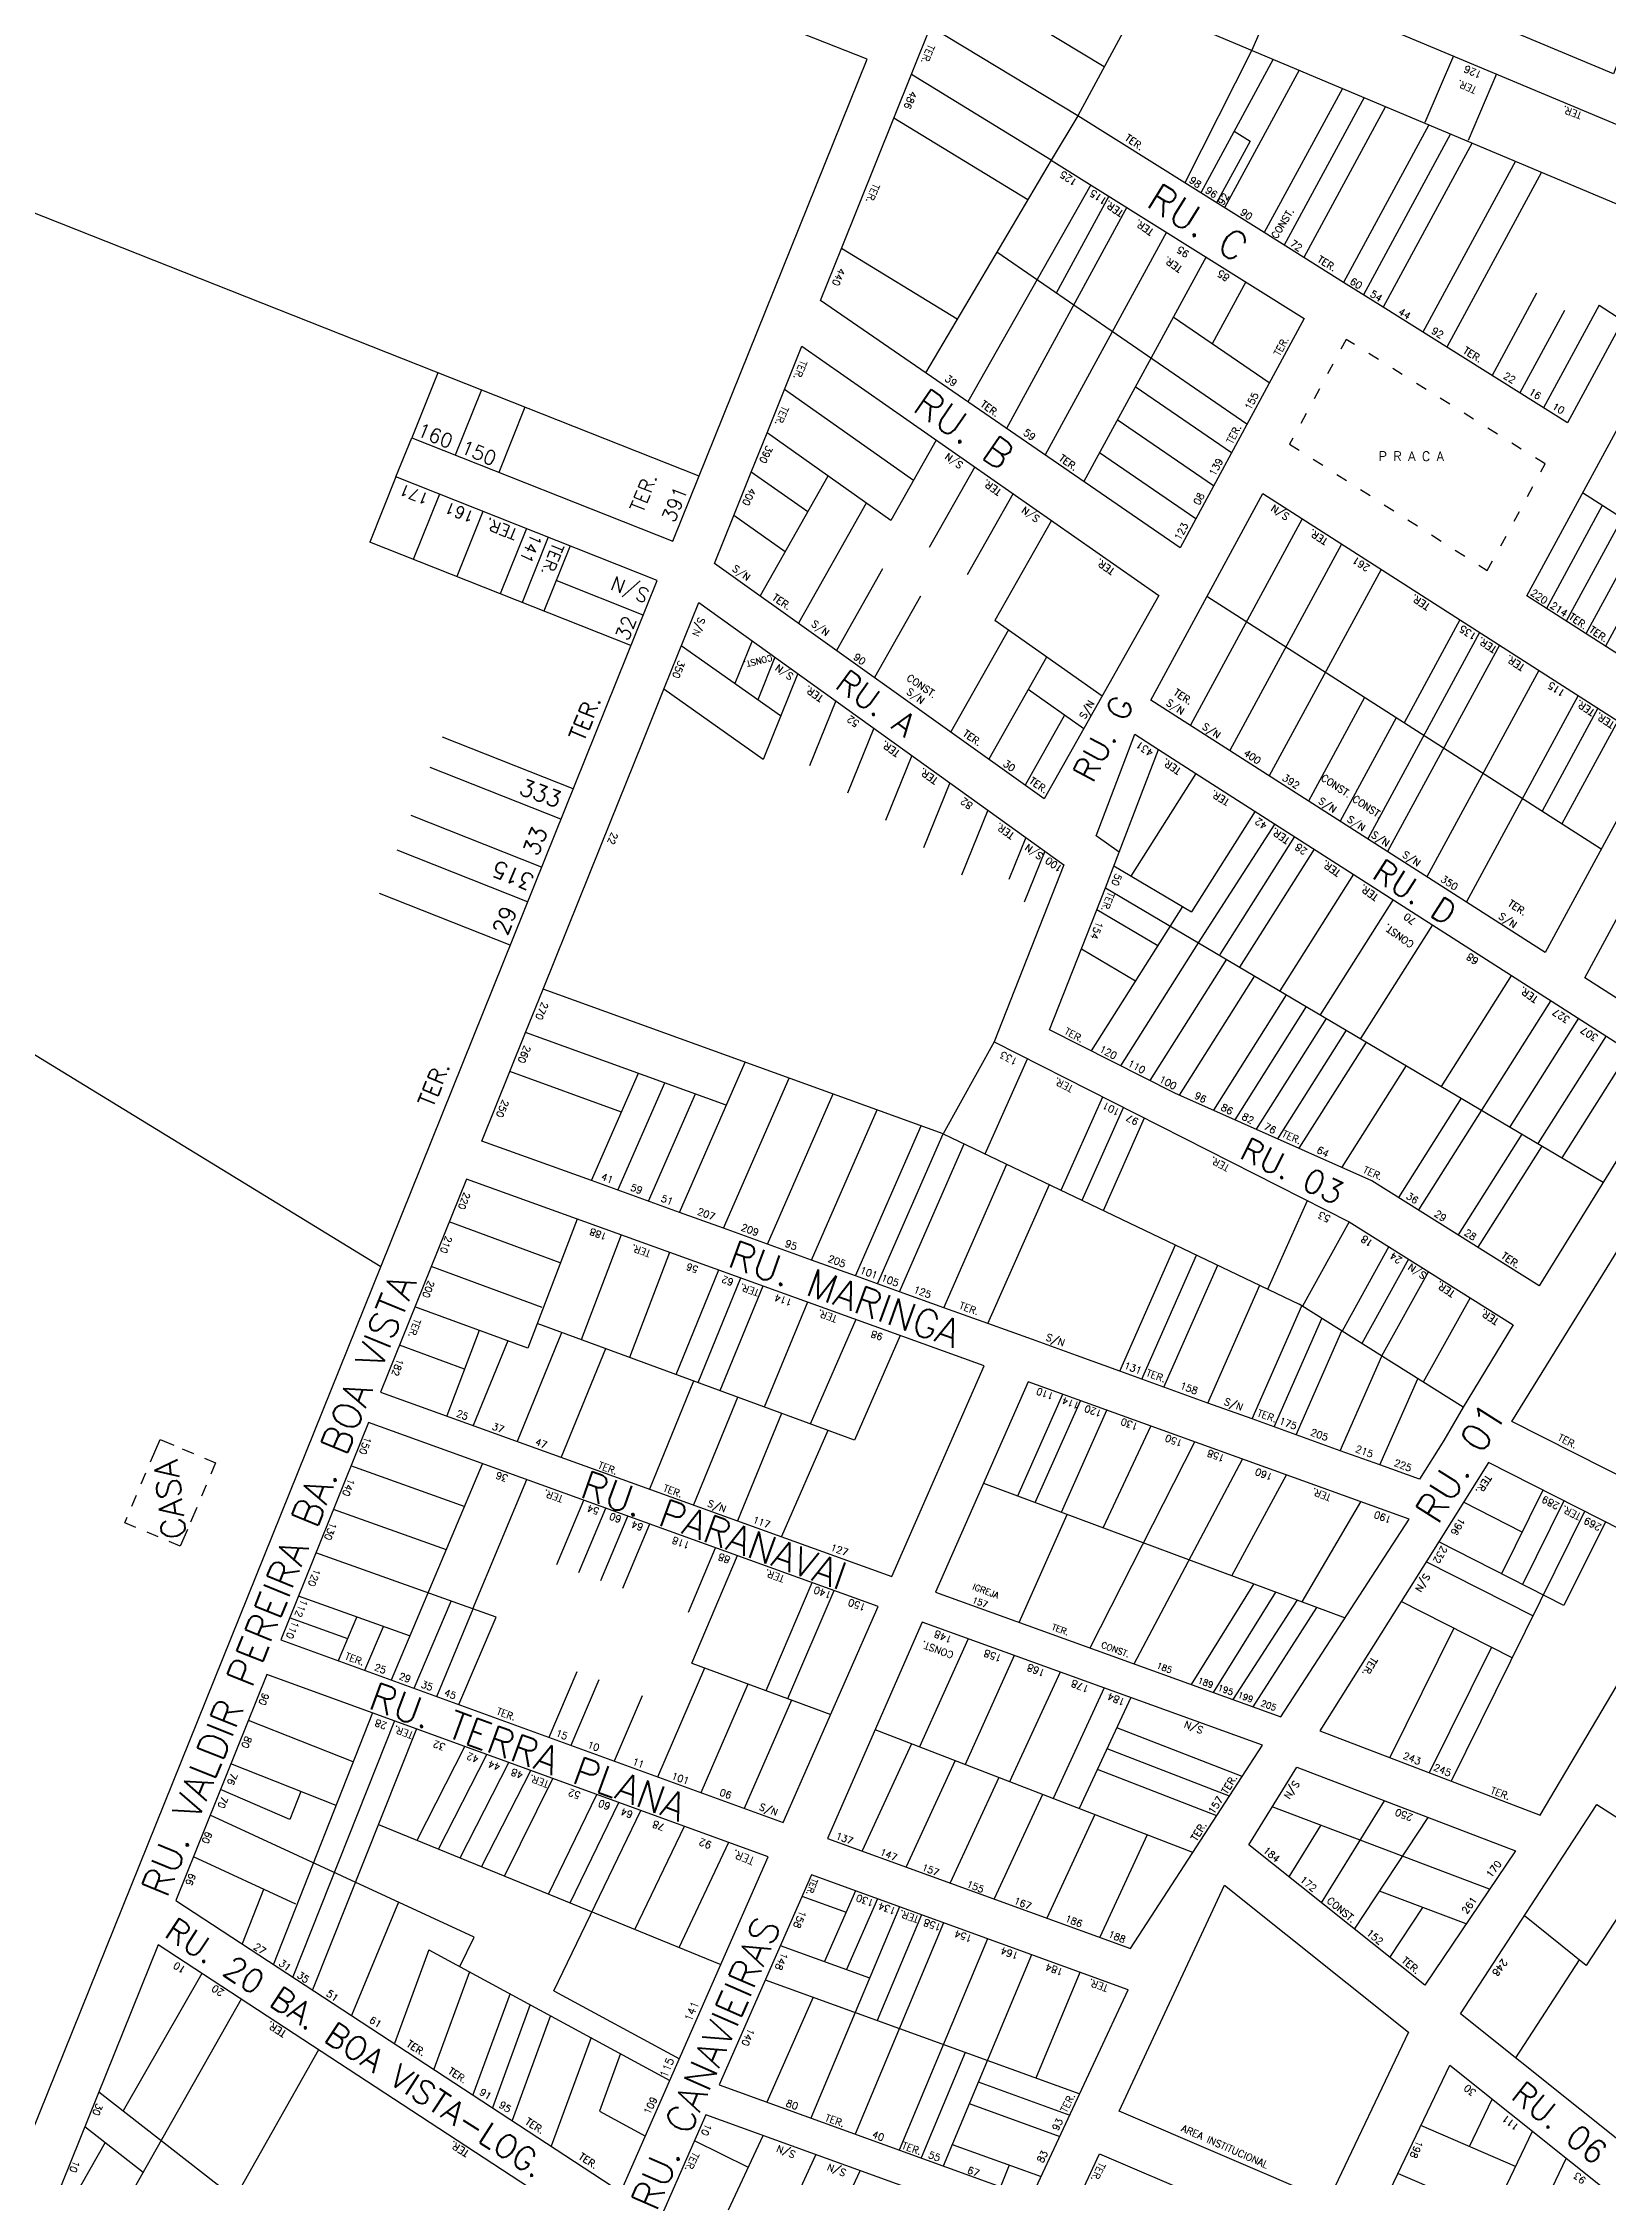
# Model space of a CAD drawing. Extents: x 714896 to 749292, y 8417558 to 8447149.
# Drawn here: x 737355.4 to 737689.8, y 8428942.1 to 8429397.9 of the extents above; entities that cross this region are included whole.
import ezdxf

# ---------------------------------------------------------------- set-up
doc = ezdxf.new("R2010")
doc.units = 0
doc.header["$MEASUREMENT"] = 0
doc.linetypes.add('ACAD_ISO03W100', pattern=[30, 12, -18])
for name, color, linetype in [('LOTE', 7, 'CONTINUOUS'), ('NUM-PORTA', 7, 'CONTINUOUS'), ('QUADRA', 6, 'CONTINUOUS'), ('TEXTO', 7, 'CONTINUOUS'), ('TEXTODERUA', 3, 'CONTINUOUS')]:
    doc.layers.add(name, color=color, linetype=linetype)
doc.styles.add('ROMANS', font='ROMANS.SHX', dxfattribs={"height": 1.5})

msp = doc.modelspace()

# ---------------------------------------------------------------- linework, layer by layer
at = {"layer": 'LOTE', "color": 7}
for p, q in [((737553.24, 8429421.66), (737703.6, 8429358.39)), ((737582.09, 8429392.69), (737549.5, 8429412.39)), ((737619.79, 8429410.51), (737613.64, 8429396.25)), ((737589.51, 8429406.4), (737576.44, 8429382.26)), ((737576.44, 8429382.26), (737545.02, 8429401.26)), ((737613.64, 8429396.25), (737599.32, 8429367.93)), ((737618.17, 8429394.34), (737602.71, 8429365.8)), ((737656.68, 8429395.05), (737650.58, 8429380.84)), ((737570.8, 8429372.81), (737540.91, 8429391.05)), ((737623.71, 8429392.01), (737607.79, 8429362.62)), ((737632.96, 8429388.12), (737616.26, 8429357.31)), ((737665.91, 8429391.19), (737659.8, 8429376.96)), ((737637.58, 8429386.17), (737620.5, 8429354.65)), ((737642.2, 8429384.23), (737624.74, 8429352)), ((737565.77, 8429364.33), (737537.17, 8429381.78)), ((737651.44, 8429380.34), (737633.21, 8429346.69)), ((737495.59, 8429305.34), (737319.55, 8429374.96)), ((737613.24, 8429376.87), (737606.1, 8429363.68)), ((737656.07, 8429378.39), (737637.45, 8429344.03)), ((737660.69, 8429376.45), (737641.69, 8429341.38)), ((737570.8, 8429372.81), (737543.92, 8429327.4)), ((737669.93, 8429372.56), (737650.16, 8429336.07)), ((737675.48, 8429370.23), (737655.24, 8429332.88)), ((737550.68, 8429338.87), (737525.96, 8429353.95)), ((737674.45, 8429344.4), (737664.92, 8429326.82)), ((737680.38, 8429340.69), (737670.85, 8429323.1)), ((737687.79, 8429341.79), (737675.94, 8429319.92)), ((737541.35, 8429304.38), (737513.81, 8429323.81)), ((737536.54, 8429295.86), (737510.08, 8429314.53)), ((737518.77, 8429297.68), (737506.71, 8429306.18)), ((737513.96, 8429289.16), (737502.97, 8429296.91)), ((737481.01, 8429269.16), (737425.22, 8429291.23)), ((737483.63, 8429275.65), (737465.03, 8429283.01)), ((737688.26, 8429225.68), (737604.04, 8429279.6)), ((737581.65, 8429258.33), (737558.76, 8429274.48)), ((737512.98, 8429254.11), (737491.76, 8429269.08)), ((737509.25, 8429244.84), (737488.03, 8429259.81)), ((737577.71, 8429251.37), (737565.86, 8429259.73)), ((737468.68, 8429238.55), (737440.78, 8429249.59)), ((737466.07, 8429232.06), (737438.17, 8429243.09)), ((737461.95, 8429221.86), (737434.06, 8429232.89)), ((737427.57, 8429136.52), (737281.2, 8429226.03)), ((737458.96, 8429214.44), (737431.07, 8429225.47)), ((737455.23, 8429205.16), (737427.33, 8429216.19)), ((737547.71, 8429164.92), (737462.24, 8429195.81)), ((737501.38, 8429171.03), (737458.5, 8429186.53)), ((737478.98, 8429169.55), (737455.14, 8429178.18)), ((737465.93, 8429137.38), (737442.21, 8429146.11)), ((737469.5, 8429146.68), (737458.97, 8429119.12)), ((737478.9, 8429143.29), (737470.36, 8429120.91)), ((737489.25, 8429139.56), (737480.68, 8429117.11)), ((737462.08, 8429127.83), (737438.37, 8429136.55)), ((737499.75, 8429135.77), (737490.62, 8429113.46)), ((737504.45, 8429134.08), (737495.28, 8429111.71)), ((737458.97, 8429119.12), (737434.89, 8429127.93)), ((737509.2, 8429132.36), (737500.03, 8429110)), ((737518.7, 8429128.94), (737509.46, 8429106.53)), ((737528.73, 8429099.45), (737460.97, 8429124.36)), ((737529.05, 8429125.21), (737519.32, 8429102.91)), ((737445.49, 8429114.67), (737431.59, 8429119.74)), ((737448.62, 8429122.91), (737441.68, 8429104.66)), ((737454.71, 8429120.68), (737447.32, 8429102.62)), ((737466.22, 8429122.43), (737456.73, 8429099.23)), ((737475.6, 8429118.98), (737466.14, 8429095.84)), ((737538.5, 8429121.8), (737528.73, 8429099.45)), ((737494.37, 8429112.08), (737484.95, 8429089.05)), ((737503.77, 8429108.62), (737494.36, 8429085.66)), ((737513.2, 8429105.16), (737503.77, 8429082.27)), ((737563.62, 8429087.57), (737573.26, 8429109.27)), ((737567.36, 8429086.18), (737577.02, 8429107.91)), ((737572.98, 8429084.08), (737582.66, 8429105.88)), ((737523.06, 8429101.53), (737513.17, 8429078.88)), ((737581.95, 8429080.87), (737592.02, 8429102.5)), ((737378.44, 8429094.89), (737380.45, 8429099.63)), ((737380.45, 8429099.63), (737383.37, 8429098.4)), ((737385.18, 8429097.63), (737387.56, 8429096.62)), ((737579.06, 8429055.12), (737601.43, 8429099.11)), ((737376.43, 8429090.15), (737377.44, 8429092.52)), ((737389.94, 8429095.62), (737392.31, 8429094.62)), ((737392.31, 8429094.62), (737391.3, 8429092.24)), ((737445.61, 8429085.28), (737421.21, 8429093.97)), ((737429.85, 8429048.3), (737449.35, 8429094.45)), ((737588.47, 8429051.73), (737611.61, 8429095.44)), ((737609.38, 8429070.51), (737621.02, 8429092.05)), ((737374.43, 8429085.4), (737375.43, 8429087.77)), ((737390.3, 8429089.87), (737389.3, 8429087.5)), ((737447.27, 8429063.47), (737458.76, 8429091.06)), ((737556.31, 8429090.3), (737633.52, 8429061.51)), ((737372.92, 8429081.84), (737373.43, 8429083.03)), ((737388.29, 8429085.13), (737386.97, 8429081.99)), ((737441.6, 8429076.1), (737417.47, 8429084.7)), ((737465.21, 8429072.94), (737470.93, 8429086.67)), ((737469.92, 8429071.24), (737475.63, 8429084.97)), ((737474.62, 8429069.54), (737480.34, 8429083.28)), ((737563.95, 8429060.57), (737574.2, 8429083.63)), ((737624.34, 8429064.94), (737636.92, 8429086.31)), ((737375.3, 8429080.84), (737372.92, 8429081.84)), ((737380.04, 8429078.83), (737377.67, 8429079.84)), ((737384.78, 8429076.83), (737382.41, 8429077.83)), ((737386.29, 8429080.39), (737384.78, 8429076.83)), ((737479.26, 8429067.86), (737485.02, 8429081.59)), ((737452.23, 8429061.7), (737413.74, 8429075.42)), ((737493.33, 8429062.79), (737499.09, 8429076.52)), ((737493.99, 8429051.88), (737503.79, 8429074.82)), ((737509.87, 8429046.03), (737519.72, 8429069.08)), ((737600.72, 8429047.32), (737614.03, 8429068.72)), ((737433.74, 8429057.67), (737410, 8429066.15)), ((737434.72, 8429046.53), (737442.66, 8429065.11)), ((737514.56, 8429044.3), (737524.42, 8429067.38)), ((737605.42, 8429045.62), (737618.73, 8429067.03)), ((737609.66, 8429044.09), (737623.29, 8429065.28)), ((737420.55, 8429057.07), (737408.13, 8429061.51)), ((737418.57, 8429052.4), (737422.49, 8429061.68)), ((737424.21, 8429050.35), (737428.15, 8429059.67)), ((737439.56, 8429044.77), (737447.35, 8429063.44)), ((737444.26, 8429043.06), (737452.23, 8429061.7)), ((737613.9, 8429042.56), (737627.52, 8429063.75)), ((737553.07, 8429057.05), (737542.65, 8429033.99)), ((737486.74, 8429027.63), (737496.79, 8429050.86)), ((737493.99, 8429051.88), (737523.7, 8429040.94)), ((737562.89, 8429053.51), (737552.37, 8429030.24)), ((737463.54, 8429036.06), (737469.53, 8429050.07)), ((737468.24, 8429034.35), (737474.23, 8429048.36)), ((737495.99, 8429024.27), (737506.09, 8429047.47)), ((737572.71, 8429049.97), (737561.88, 8429026.56)), ((737582.12, 8429046.58), (737571.2, 8429022.96)), ((737425.81, 8429041.26), (737404.68, 8428987.57)), ((737477.49, 8429030.99), (737483.52, 8429044.99)), ((737505.24, 8429020.91), (737515.38, 8429044.06)), ((737587.76, 8429044.54), (737576.78, 8429020.8)), ((737421.7, 8429030.81), (737399.31, 8429039.61)), ((737430.51, 8429039.55), (737408.81, 8428984.86)), ((737435.2, 8429037.84), (737412.99, 8428982.13)), ((737601.01, 8429011.44), (737533.17, 8429037.65)), ((737611.56, 8429027.68), (737584.76, 8429038.04)), ((737435.34, 8429014.06), (737445.53, 8429034.09)), ((737439.91, 8429012.18), (737450.23, 8429032.39)), ((737540.96, 8429034.65), (737530.38, 8429011.78)), ((737608.84, 8429023.49), (737582.7, 8429033.59)), ((737418.04, 8429021.51), (737395.57, 8429030.34)), ((737444.52, 8429010.3), (737454.93, 8429030.68)), ((737449.13, 8429008.41), (737459.63, 8429028.97)), ((737550.27, 8429031.05), (737539.77, 8429008.36)), ((737606.12, 8429019.3), (737580.64, 8429029.14)), ((737408.19, 8429018.48), (737393.37, 8429024.88)), ((737410.51, 8429024.46), (737408.19, 8429018.48)), ((737454, 8429006.42), (737464.32, 8429027.27)), ((737463.44, 8429002.55), (737473.72, 8429023.85)), ((737559.58, 8429027.45), (737549.17, 8429004.95)), ((737568.88, 8429023.81), (737558.57, 8429001.53)), ((737447.54, 8428993.36), (737391.17, 8429019.41)), ((737464.52, 8428981.91), (737483.12, 8429020.44)), ((737468.05, 8429000.67), (737478.42, 8429022.14)), ((737580.07, 8429019.53), (737569.85, 8428997.43)), ((737427.07, 8429017.44), (737500.21, 8428987.5)), ((737481.87, 8428995.01), (737492.49, 8429017.03)), ((737591.25, 8429015.21), (737581.13, 8428993.34)), ((737409.42, 8429000.39), (737387.57, 8429010.49)), ((737436.6, 8429013.55), (737436.6, 8429013.54)), ((737491.35, 8428991.13), (737501.89, 8429013.62)), ((737402.56, 8429003.56), (737397.99, 8428991.95)), ((737431.35, 8429000.84), (737421.36, 8428976.65)), ((737517.55, 8429002.1), (737526.95, 8428998.69)), ((737528.96, 8429003.26), (737522.33, 8428988.16)), ((737533.66, 8429001.55), (737527.03, 8428986.45)), ((737538.36, 8428999.85), (737519.47, 8428954.71)), ((737547.76, 8428996.43), (737528.88, 8428951.31)), ((737543.06, 8428998.14), (737533.62, 8428975.58)), ((737444.45, 8428987.12), (737447.54, 8428993.36)), ((737512.92, 8428991.57), (737532, 8428984.65)), ((737557.16, 8428993.02), (737538.28, 8428947.91)), ((737437.88, 8428990.69), (737430.53, 8428970.64)), ((737437.88, 8428990.69), (737489.35, 8428962.78)), ((737566.56, 8428989.6), (737547.68, 8428944.5)), ((737389.41, 8428985.61), (737372.6, 8428956.25)), ((737446.53, 8428985.99), (737438.9, 8428965.17)), ((737509.71, 8428984.25), (737576.86, 8428959.89)), ((737576.9, 8428985.85), (737567.46, 8428963.29)), ((737397.78, 8428980.13), (737368.25, 8428928.01)), ((737455.19, 8428981.3), (737447.26, 8428959.69)), ((737459.52, 8428978.96), (737451.45, 8428956.95)), ((737464.52, 8428981.91), (737491.36, 8428967.36)), ((737519.92, 8428980.54), (737510.07, 8428958.12)), ((737463.84, 8428976.61), (737455.63, 8428954.21)), ((737414.31, 8428969.31), (737384.02, 8428915.71)), ((737472.5, 8428971.92), (737464, 8428948.73)), ((737478.8, 8428968.5), (737474.29, 8428956.21)), ((737552.42, 8428968.76), (737542.98, 8428946.21)), ((737555.19, 8428962.45), (737574.74, 8428955.36)), ((737474.29, 8428956.21), (737484.12, 8428950.88)), ((737553.27, 8428957.85), (737572.63, 8428950.83)), ((737368.74, 8428949.51), (737360.08, 8428934.39)), ((737549.61, 8428949.12), (737568.6, 8428942.23)), ((737561.83, 8428944.68), (737559.91, 8428940.08))]:
    msp.add_line(p, q, dxfattribs=at)
at = {"layer": 'LOTE', "color": 7, "linetype": 'CONTINUOUS'}
for p, q in [((737664.41, 8429003.58), (737617.93, 8429021.19)), ((737628.52, 8429000.69), (737641.94, 8429022.5)), ((737635.55, 8428995.07), (737651.28, 8429018.92)), ((737621.58, 8429006.23), (737628.36, 8429017.24)), ((737659.4, 8428996.19), (737640.91, 8429003.2)), ((737643.11, 8428989.03), (737650.15, 8428999.7))]:
    msp.add_line(p, q, dxfattribs=at)
at = {"layer": 'LOTE', "color": 7}
for points in [[(737609.85, 8429378.99), (737613.24, 8429376.87)], [(737579.27, 8429367.5), (737552.98, 8429321.17)], [(737583.09, 8429365.12), (737571.83, 8429344.41)], [(737586.9, 8429362.73), (737561.22, 8429315.51)], [(737595.37, 8429357.42), (737569.47, 8429309.85)], [(737612.57, 8429316.42), (737559.15, 8429353.13)], [(737603.85, 8429352.11), (737577.71, 8429304.18)], [(737612.32, 8429346.8), (737605.12, 8429333.6)], [(737617.33, 8429325.22), (737596.85, 8429339.28)], [(737687.79, 8429341.79), (737692.85, 8429338.55)], [(737609.25, 8429310.26), (737588.69, 8429324.38)], [(737605.44, 8429303.22), (737584.89, 8429317.35)], [(737546.24, 8429313.03), (737536.54, 8429295.86)], [(737601.64, 8429296.18), (737581.06, 8429310.32)], [(737554.44, 8429307.31), (737544.69, 8429290.05)], [(737523.1, 8429305.34), (737508.63, 8429279.73)], [(737562.63, 8429301.58), (737552.84, 8429284.24)], [(737794.05, 8429231.46), (737684.26, 8429301.72)], [(737531.27, 8429299.58), (737516.77, 8429273.93)], [(737688.47, 8429299.02), (737676.56, 8429277.04)], [(737570.83, 8429295.85), (737558.76, 8429274.48)], [(737624.37, 8429296.19), (737600.49, 8429252.12)], [(737692.69, 8429296.33), (737680.78, 8429274.35)], [(737696.9, 8429293.63), (737684.99, 8429271.65)], [(737632.8, 8429290.8), (737608.91, 8429246.73)], [(737701.06, 8429290.97), (737689.15, 8429268.99)], [(737534.75, 8429285.53), (737524.91, 8429268.12)], [(737641.22, 8429285.41), (737617.34, 8429241.34)], [(737542.89, 8429279.72), (737533.05, 8429262.31)], [(737658.06, 8429274.63), (737646.15, 8429252.64)], [(737506.89, 8429270.18), (737503.2, 8429261.02)], [(737561.65, 8429272.5), (737549.33, 8429250.69)], [(737662.28, 8429271.94), (737638.39, 8429227.86)], [(737666.49, 8429269.24), (737642.61, 8429225.17)], [(737511.76, 8429266.68), (737508.09, 8429257.56)], [(737569.79, 8429266.69), (737557.47, 8429244.88)], [(737516.64, 8429263.18), (737509.25, 8429244.84)], [(737674.91, 8429263.85), (737651.03, 8429219.78)], [(737524.76, 8429257.35), (737519.16, 8429243.44)], [(737637.72, 8429258.02), (737625.76, 8429235.95)], [(737683.33, 8429258.46), (737659.45, 8429214.39)], [(737687.55, 8429255.77), (737675.63, 8429233.77)], [(737532.88, 8429251.52), (737527.28, 8429237.6)], [(737573.63, 8429254.25), (737565.22, 8429239.36)], [(737644.46, 8429253.71), (737632.5, 8429231.63)], [(737691.76, 8429253.07), (737679.84, 8429231.08)], [(737585.27, 8429225.05), (737593.67, 8429246.98)], [(737541.01, 8429245.68), (737535.4, 8429231.77)], [(737601.67, 8429241.86), (737587.8, 8429219.94)], [(737549.13, 8429239.85), (737543.52, 8429225.94)], [(737557.25, 8429234.02), (737551.65, 8429220.11)], [(737614.31, 8429233.78), (737600.72, 8429212.29)], [(737565.38, 8429228.19), (737561.75, 8429219.2)], [(737618.52, 8429231.08), (737602.19, 8429205.7)], [(737622.73, 8429228.39), (737606.79, 8429203.18)], [(737569.44, 8429225.27), (737565.03, 8429214.33)], [(737626.94, 8429225.69), (737611, 8429200.49)], [(737584.14, 8429222.1), (737600.72, 8429212.29)], [(737635.37, 8429220.3), (737619.61, 8429195.39)], [(737582.35, 8429217.43), (737688.68, 8429154.54)], [(737643.79, 8429214.91), (737628.22, 8429190.3)], [(737598.82, 8429213.42), (737579.33, 8429182.61)], [(737580.52, 8429212.78), (737593.55, 8429205.07)], [(737602.19, 8429205.7), (737585.58, 8429179.44)], [(737652.21, 8429209.52), (737636.83, 8429185.21)], [(737577.22, 8429204.41), (737588.79, 8429197.56)], [(737608.19, 8429202.15), (737591.82, 8429176.28)], [(737614.19, 8429198.6), (737598.07, 8429173.12)], [(737669.06, 8429198.74), (737654.05, 8429175.02)], [(737620.99, 8429194.58), (737605.42, 8429169.97)], [(737625.26, 8429192.05), (737609.96, 8429167.88)], [(737677.48, 8429193.35), (737649.2, 8429148.64)], [(737629.51, 8429189.53), (737614.54, 8429165.86)], [(737683.38, 8429189.58), (737668.69, 8429166.36)], [(737558.58, 8429184.53), (737547.71, 8429164.92)], [(737633.77, 8429187.01), (737619.11, 8429163.83)], [(737638.03, 8429184.49), (737623.68, 8429161.8)], [(737689.27, 8429185.81), (737674.72, 8429162.79)], [(737694.29, 8429182.59), (737679.85, 8429159.76)], [(737646.55, 8429179.45), (737632.82, 8429157.75)], [(737658.36, 8429172.47), (737644.96, 8429151.3)], [(737547.71, 8429164.92), (737623.74, 8429128.52)], [(737671.27, 8429164.83), (737657.66, 8429143.32)], [(737675.58, 8429162.29), (737661.9, 8429140.66)], [(737634.41, 8429146.12), (737624.42, 8429128.09)], [(737642.88, 8429140.8), (737632.88, 8429122.77)], [(737647.11, 8429138.14), (737637.12, 8429120.11)], [(737651.34, 8429135.48), (737641.35, 8429117.45)], [(737658.74, 8429106.52), (737623.74, 8429128.52)], [(737660.23, 8429129.89), (737650.24, 8429111.86)], [(737701.52, 8429012.61), (737685.03, 8428987.29)], [(737685.03, 8428987.29), (737671.84, 8428997.94)], [(737683.52, 8428988.52), (737669.92, 8428967.63)], [(737660.1, 8428948.66), (737664.94, 8428958.8)], [(737501.88, 8428935.16), (737509.26, 8428950.98)], [(737669.94, 8428944.41), (737649.72, 8428953.13)], [(737660.18, 8428923.99), (737673.53, 8428951.93)], [(737506.1, 8428944.21), (737494.62, 8428949.91)], [(737503.97, 8428910.87), (737520.54, 8428946.9)], [(737680.75, 8428946.16), (737668.45, 8428920.42)], [(737511.9, 8428904.77), (737529.94, 8428943.5)], [(737644.84, 8428942.92), (737665.06, 8428934.2)]]:
    msp.add_lwpolyline(points, dxfattribs=at)
at = {"layer": 'LOTE', "color": 7, "linetype": 'ACAD_ISO03W100', "ltscale": 0.2}
msp.add_lwpolyline([(737676.25, 8429307.92), (737633.8, 8429334.52), (737621.68, 8429312.16), (737663.91, 8429285.14), (737676.25, 8429307.92)], close=True, dxfattribs=at)
at = {"layer": 'LOTE', "color": 7, "linetype": 'CONTINUOUS', "flags": 128}
for points in [[(737439.79, 8429327.4), (737434.19, 8429313.49)], [(737449.09, 8429323.72), (737443.49, 8429309.81)], [(737458.39, 8429320.05), (737452.79, 8429306.13)], [(737430.83, 8429305.14), (737425.22, 8429291.23)], [(737440.12, 8429301.46), (737434.52, 8429287.55)], [(737449.42, 8429297.79), (737443.82, 8429283.87)], [(737458.72, 8429294.11), (737453.12, 8429280.19)], [(737463.37, 8429292.27), (737457.77, 8429278.36)], [(737468.02, 8429290.43), (737462.42, 8429276.52)], [(737491.37, 8429148.12), (737505.39, 8429180.21)], [(737556.68, 8429160.62), (737565.72, 8429180.92)], [(737472.56, 8429154.9), (737482.6, 8429177.82)], [(737478.2, 8429152.87), (737488.25, 8429175.79)], [(737484.79, 8429150.49), (737494.83, 8429173.41)], [(737500.78, 8429144.72), (737514.8, 8429176.81)], [(737510.19, 8429141.33), (737524.2, 8429173.41)], [(737519.6, 8429137.94), (737533.6, 8429170.02)], [(737572.9, 8429152.86), (737581.78, 8429172.78)], [(737577.41, 8429150.7), (737586.24, 8429170.52)], [(737529, 8429134.55), (737543.01, 8429166.62)], [(737533.71, 8429132.85), (737547.71, 8429164.92)], [(737581.91, 8429148.54), (737590.7, 8429168.27)], [(737538.41, 8429131.16), (737552.21, 8429162.76)], [(737547.82, 8429127.76), (737561.31, 8429158.41)], [(737557.22, 8429124.37), (737570.44, 8429154.04)], [(737617.06, 8429131.72), (737625.49, 8429150.64)], [(737585.44, 8429114.19), (737597.33, 8429141.17)], [(737590.15, 8429112.5), (737601.83, 8429139.01)], [(737594.85, 8429110.8), (737606.33, 8429136.86)], [(737604.26, 8429107.41), (737615.33, 8429132.55)], [(737613.67, 8429104.02), (737624.3, 8429128.17)], [(737618.37, 8429102.32), (737628.57, 8429125.48)], [(737623.07, 8429100.62), (737632.84, 8429122.8)], [(737632.48, 8429097.23), (737641.38, 8429117.43)], [(737640.95, 8429094.18), (737649.06, 8429112.6)], [(737367.37, 8428960.33), (737426.7, 8428914.04)], [(737364.38, 8428952.91), (737376.84, 8428943.18)]]:
    msp.add_lwpolyline(points, dxfattribs=at)
at = {"layer": 'LOTE', "color": 7, "linetype": 'CONTINUOUS'}
for points in [[(737675.78, 8429088.8), (737666.94, 8429070.95)], [(737684.7, 8429084.27), (737656.17, 8429026.69)], [(737671.36, 8429079.87), (737658.86, 8429086.22)], [(737680.24, 8429086.53), (737671.4, 8429068.69)], [(737680.23, 8429064.2), (737653.53, 8429077.75)], [(737689.15, 8429082.01), (737680.23, 8429064.2)], [(737673.64, 8429061.96), (737650.87, 8429073.52)], [(737669.22, 8429053.04), (737645.55, 8429065.06)], [(737656.79, 8429059.35), (737643.1, 8429031.7)], [(737664.78, 8429055.29), (737651.5, 8429028.48)]]:
    msp.add_lwpolyline(points, dxfattribs=at)
at = {"layer": 'QUADRA', "color": 6, "linetype": 'CONTINUOUS'}
msp.add_lwpolyline([(737486.62, 8429283.07), (737430.83, 8429305.14), (737434.19, 8429313.49), (737489.98, 8429291.42), (737531.47, 8429394.38), (737356.25, 8429463.37), (737322.26, 8429388.06), (737319.55, 8429374.96), (737296.3, 8429285.59), (737281.2, 8429226.03), (737241.05, 8429081.5), (737238.06, 8429069.88), (737237.4, 8429064.93), (737247.12, 8429022.82), (737349.47, 8428942.67), (737349.47, 8428942.67), (737427.57, 8429136.52)], close=True, dxfattribs=at)
at = {"layer": 'QUADRA'}
for points in [[(737624.64, 8429463.44), (737710.43, 8429442.13), (737690.85, 8429391.22), (737611.7, 8429424.38), (737621.47, 8429447.14), (737624.64, 8429463.44)], [(737593.78, 8429279.81), (737569.29, 8429236.45), (737569.29, 8429236.45), (737498.86, 8429286.7), (737502.97, 8429296.91), (737506.71, 8429306.18), (737510.08, 8429314.53), (737513.81, 8429323.81), (737517.55, 8429333.08)], [(737782.14, 8429209.48), (737672.35, 8429279.74), (737696.24, 8429323.82), (737806.03, 8429253.56), (737782.14, 8429209.48)], [(737592.07, 8429257.51), (737615.95, 8429301.58), (737700.18, 8429247.68), (737676.3, 8429203.61), (737592.07, 8429257.51)], [(737669.41, 8429124.12), (737658.74, 8429106.52), (737654.6, 8429099.38), (737649.41, 8429091.12), (737640.95, 8429094.18), (737632.48, 8429097.23), (737623.07, 8429100.62), (737613.67, 8429104.02), (737604.26, 8429107.41), (737594.85, 8429110.8), (737585.44, 8429114.19), (737576.15, 8429117.54), (737566.75, 8429120.94), (737557.22, 8429124.37), (737547.82, 8429127.76), (737538.41, 8429131.16), (737529, 8429134.55), (737519.6, 8429137.94), (737510.19, 8429141.33), (737500.78, 8429144.72), (737491.37, 8429148.12), (737472.56, 8429154.9), (737457.73, 8429160.25), (737449.16, 8429163.34), (737455.14, 8429178.18), (737458.5, 8429186.53), (737462.24, 8429195.81), (737469.87, 8429214.74), (737476.62, 8429231.49), (737483.46, 8429248.46), (737488.03, 8429259.81), (737495.5, 8429278.36), (737549.13, 8429239.85), (737573.5, 8429222.36), (737558.58, 8429184.53), (737634.41, 8429146.12)], [(737585.27, 8429225.05), (737580.38, 8429228.53), (737588.62, 8429250.22), (737593.67, 8429246.98), (737601.67, 8429241.86), (737702.71, 8429177.2), (737674.99, 8429132.43), (737639.27, 8429154.88), (737597.18, 8429173.57), (737570.41, 8429187.12), (737582.35, 8429217.43)], [(737708.6, 8429242.29), (737776.41, 8429198.9), (737752.53, 8429154.83), (737684.72, 8429198.22), (737708.6, 8429242.29)], [(737711.39, 8429171.65), (737746.77, 8429149.01), (737763.61, 8429138.23), (737731.6, 8429071.8), (737695.93, 8429089.91), (737669.18, 8429103.49), (737711.39, 8429171.65), (737711.39, 8429171.65)], [(737706.92, 8429072.99), (737664.19, 8429094.68), (737650.98, 8429073.7), (737645.55, 8429065.06), (737628.15, 8429037.42), (737675.17, 8429019.42)], [(737650.54, 8428983.11), (737612.99, 8429013.09), (737623.26, 8429029.65), (737669.95, 8429011.77), (737650.54, 8428983.11)], [(737687.31, 8429021.71), (737775.59, 8428965.1), (737747.76, 8428905.47), (737658.2, 8428976.99)], [(737629.93, 8428937.03), (737585.32, 8428956.24), (737607.78, 8429004.45), (737647.11, 8428973.05), (737629.93, 8428937.03)], [(737684.99, 8428913.28), (737639.96, 8428932.71), (737655.89, 8428966.04), (737695.19, 8428934.62), (737684.99, 8428913.28)], [(737586.06, 8428844.87), (737547.64, 8428875.15), (737581.08, 8428947.12), (737625.62, 8428928), (737586.06, 8428844.87)]]:
    msp.add_lwpolyline(points, close=True, dxfattribs=at)
for points in [[(737619.79, 8429410.51), (737696.85, 8429378.22), (737715.3, 8429370.5), (737719.35, 8429379.47), (737700.85, 8429387.04), (737707.76, 8429402.89)], [(737970.09, 8429252.36), (737882.44, 8429245.47), (737868.01, 8429225.95), (737692.85, 8429338.55), (737681.02, 8429316.73), (737641.69, 8429341.38), (737633.21, 8429346.69), (737624.74, 8429352), (737616.26, 8429357.31), (737576.44, 8429382.26), (737570.8, 8429372.81), (737624.77, 8429339), (737598.31, 8429290.02), (737521.47, 8429342.82), (737525.96, 8429353.95), (737537.17, 8429381.78), (737545.02, 8429401.26)]]:
    msp.add_lwpolyline(points, dxfattribs=at)
at = {"layer": 'QUADRA', "color": 6}
for points in [[(737556.46, 8429115.33), (737445.88, 8429155.19), (737427.56, 8429109.75), (737536.71, 8429070.39), (737556.46, 8429115.33)], [(737546.08, 8429067.02), (737619.83, 8429040.42), (737647.22, 8429082.6), (737565.82, 8429111.95), (737546.08, 8429067.02)], [(737406.26, 8429056.87), (737513.56, 8429017.88), (737533.83, 8429063.99), (737424.95, 8429103.25), (737406.26, 8429056.87)], [(737615.92, 8429034.39), (737543.25, 8429060.59), (737522.98, 8429014.46), (737587.71, 8428990.95), (737615.92, 8429034.39)], [(737383.84, 8429001.21), (737478.89, 8428938.98), (737510.34, 8429010.54), (737403.27, 8429049.45), (737383.84, 8429001.21)], [(737566.49, 8428937.7), (737587.23, 8428982.09), (737587.23, 8428982.09), (737519.56, 8429006.68), (737499.85, 8428961.82), (737566.49, 8428937.7)], [(737357.67, 8428936.27), (737447.05, 8428866.53), (737474.81, 8428929.7), (737380.03, 8428991.76), (737357.67, 8428936.27)], [(737497.03, 8428955.41), (737484.16, 8428926.11), (737540.73, 8428882.59), (737563.52, 8428931.34)]]:
    msp.add_lwpolyline(points, close=True, dxfattribs=at)

# ---------------------------------------------------------------- texts
at = {"layer": 'NUM-PORTA', "color": 7, "style": 'ROMANS'}
for s, height, rotation, p in [('126', 1.5, 156.3093, (737662.88, 8429391.54)), ('98', 1.5, 324.4146, (737600.07, 8429368.21)), ('96', 1.5, 324.4146, (737603.52, 8429366.05)), ('90', 1.5, 324.4146, (737610.99, 8429361.37)), ('72', 1.5, 324.4146, (737621.63, 8429354.7)), ('60', 1.5, 327.9744, (737634.41, 8429346.52)), ('54', 1.5, 327.9744, (737638.71, 8429343.82)), ('44', 1.5, 327.9744, (737644.75, 8429340.04)), ('39', 1.5, 324.4146, (737547.89, 8429325.82)), ('155', 1.5, 61.9427, (737613.35, 8429319.31)), ('160', 3, 337.9496, (737435.08, 8429314.03)), ('59', 1.5, 324.4146, (737564.67, 8429314.29)), ('150', 3, 337.9496, (737444.38, 8429310.35)), ('390', 1.5, 244.3167, (737510.04, 8429312.01)), ('S/N', 1.5, 144.4146, (737552.11, 8429308)), ('139', 1.5, 61.9427, (737605.74, 8429305.22)), ('171', 2.5, 158.4796, (737438.22, 8429301.41)), ('391', 3, 67.9496, (737490.31, 8429295.22)), ('400', 1.5, 244.3167, (737506.39, 8429302.96)), ('08', 1.5, 61.9427, (737602.37, 8429298.99)), ('161', 2.5, 158.4796, (737447.93, 8429297.57)), ('S/N', 1.5, 144.4146, (737568.5, 8429296.55)), ('141', 2.5, 245.5157, (737459.88, 8429293.32)), ('123', 1.5, 61.9427, (737598.31, 8429291.46)), ('S/N', 3, 157.9496, (737485.22, 8429280.96)), ('S/N', 1.5, 323.8236, (737502.51, 8429285.28)), ('220', 1.5, 325.95, (737672.98, 8429280.06)), ('214', 1.5, 325.95, (737677.21, 8429277.35)), ('32', 3, 67.9496, (737480.38, 8429269.96)), ('S/N', 1.5, 249.3028, (737495.51, 8429275.31)), ('S/N', 1.5, 323.8236, (737519.39, 8429273.48)), ('350', 1.5, 249.3028, (737491.18, 8429266.1)), ('S/N', 1.5, 144.3028, (737515.91, 8429262.88)), ('90', 1.5, 323.8236, (737528.39, 8429266.41)), ('S/N', 1.5, 323.8236, (737539.7, 8429258.98)), ('S/N', 1.5, 60.2048, (737578, 8429253.31)), ('52', 1.5, 144.3028, (737529.93, 8429252.81)), ('431', 1.5, 144.3028, (737592.75, 8429246.55)), ('30', 1.5, 323.8236, (737560.33, 8429243.62)), ('333', 3.5, 340.1362, (737456.88, 8429237.5)), ('82', 1.5, 144.3028, (737554.18, 8429235.29)), ('33', 3.5, 67.9496, (737461.08, 8429223.98)), ('22', 1.5, 247.2529, (737476.94, 8429229.43)), ('42', 1.5, 144.3028, (737617.08, 8429230.98)), ('S/N', 1.5, 144.3028, (737569.19, 8429224.51)), ('100', 1.5, 144.3028, (737573.36, 8429221.85)), ('28', 1.5, 144.3028, (737625.63, 8429225.51)), ('50', 1.5, 248.4497, (737584.52, 8429220.61)), ('70', 1.5, 144.3028, (737648.85, 8429210.65)), ('154', 1.5, 248.4497, (737580.5, 8429210.36)), ('68', 1.5, 144.3028, (737662.23, 8429202.09)), ('270', 1.5, 247.3685, (737462.05, 8429193.19)), ('327', 1.5, 147.0484, (737681.71, 8429189.62)), ('307', 1.5, 147.0484, (737687.72, 8429185.78)), ('260', 1.5, 247.3685, (737458.31, 8429183.92)), ('120', 1.5, 332.0166, (737580.88, 8429182.53)), ('110', 1.5, 332.0166, (737586.96, 8429179.46)), ('100', 1.5, 332.0166, (737593.65, 8429176.07)), ('96', 1.5, 332.0166, (737601.17, 8429172.6)), ('250', 1.5, 247.3685, (737453.63, 8429172.31)), ('86', 1.5, 332.0166, (737606.84, 8429170.09)), ('82', 1.5, 332.0166, (737611.3, 8429168.11)), ('76', 1.5, 332.0166, (737616.03, 8429166.01)), ('64', 1.5, 332.0166, (737627.32, 8429161)), ('41', 1.5, 339.5997, (737474.49, 8429155.13)), ('220', 1.455, 249.0426, (737445.41, 8429152.56)), ('59', 1.5, 339.5997, (737480.76, 8429152.87)), ('51', 1.5, 339.5997, (737487.27, 8429150.53)), ('207', 1.5, 339.5997, (737495.04, 8429147.72)), ('210', 1.455, 249.7627, (737441.49, 8429143.21)), ('209', 1.5, 339.5997, (737504.39, 8429144.35)), ('95', 1.5, 339.5997, (737513.78, 8429140.9)), ('205', 1.5, 339.5997, (737522.94, 8429137.66)), ('200', 1.455, 249.0426, (737437.77, 8429133.69)), ('101', 1.5, 339.5997, (737529.76, 8429135.2)), ('105', 1.5, 339.5997, (737534.3, 8429133.57)), ('114', 1.5, 160.207, (737515.63, 8429129.45)), ('125', 1.5, 339.5997, (737541.22, 8429131.07)), ('98', 1.462, 160.2127, (737534.95, 8429122.11)), ('S/N', 1.5, 339.5997, (737569.49, 8429120.88)), ('182', 1.456, 250.3174, (737431.13, 8429117.02)), ('131', 1.5, 339.5997, (737586.16, 8429114.86)), ('110', 1.467, 159.821, (737571.48, 8429109.43)), ('158', 1.5, 339.5997, (737598.12, 8429110.55)), ('25', 1.47, 339.264, (737443.59, 8429104.61)), ('114', 1.467, 159.821, (737576.98, 8429107.44)), ('120', 1.467, 159.821, (737581.75, 8429105.73)), ('S/N', 1.5, 339.5997, (737607.55, 8429107.15)), ('37', 1.47, 339.264, (737451.21, 8429101.86)), ('130', 1.467, 159.821, (737589.5, 8429102.93)), ('150', 1.473, 159.1082, (737598.99, 8429099.38)), ('150', 1.499, 249.6287, (737424.25, 8429100.37)), ('47', 1.47, 339.264, (737460.42, 8429098.54)), ('158', 1.473, 159.1082, (737607.99, 8429096.14)), ('215', 1.5, 339.5997, (737635.59, 8429097.04)), ('36', 1.497, 160.1858, (737454.91, 8429091.91)), ('160', 1.473, 159.1082, (737618.23, 8429092.19)), ('225', 1.5, 339.5997, (737643.82, 8429094.07)), ('140', 1.499, 249.1429, (737420.69, 8429091.45)), ('54', 1.497, 160.1858, (737474.4, 8429084.88)), ('60', 1.497, 160.1858, (737479.15, 8429083.17)), ('S/N', 1.47, 339.264, (737497.22, 8429085.43)), ('117', 1.47, 340.4266, (737506.88, 8429081.9)), ('190', 1.473, 159.1082, (737643.6, 8429083.05)), ('130', 1.499, 249.1429, (737416.84, 8429082.07)), ('64', 1.497, 160.1858, (737483.83, 8429081.48)), ('118', 1.497, 160.1592, (737493.76, 8429077.61)), ('88', 1.497, 160.1592, (737502.39, 8429074.5)), ('127', 1.469, 341.0397, (737523.51, 8429075.97)), ('120', 1.5, 249.0704, (737413.38, 8429072.19)), ('112', 1.5, 246.7658, (737410.69, 8429065.65)), ('140', 1.497, 160.1592, (737524, 8429067)), ('150', 1.497, 160.1592, (737531.35, 8429064.34)), ('110', 1.5, 246.7658, (737408.82, 8429061.01)), ('148', 1.523, 157.9072, (737549.79, 8429057.46)), ('25', 1.477, 340.0203, (737426.05, 8429050.42)), ('158', 1.526, 158.6622, (737560.41, 8429053.43)), ('168', 1.523, 157.9072, (737569.63, 8429050.31)), ('29', 1.477, 340.0203, (737431.32, 8429048.51)), ('35', 1.477, 340.0203, (737436.04, 8429046.79)), ('45', 1.477, 340.0203, (737440.98, 8429044.99)), ('178', 1.523, 157.9072, (737579.04, 8429046.92)), ('90', 1.5, 247.8704, (737402.41, 8429045.62)), ('184', 1.523, 157.9072, (737586.77, 8429044.13)), ('28', 1.507, 159.7099, (737429.07, 8429039.08)), ('15', 1.477, 340.0203, (737464.8, 8429036.34)), ('S/N', 1.526, 158.4692, (737603.45, 8429038.12)), ('80', 1.5, 247.8704, (737398.72, 8429036.45)), ('32', 1.507, 159.7099, (737441.54, 8429034.55)), ('42', 1.507, 159.7099, (737448.71, 8429031.95)), ('10', 1.477, 340.0203, (737471.57, 8429033.88)), ('76', 1.479, 247.8704, (737395.66, 8429028.58)), ('44', 1.507, 159.7099, (737453.29, 8429030.28)), ('48', 1.507, 159.7099, (737458.17, 8429028.51)), ('11', 1.477, 340.0183, (737481.17, 8429030.27)), ('101', 1.477, 340.0183, (737489.55, 8429027.22)), ('70', 1.479, 247.8704, (737393.65, 8429023.58)), ('52', 1.507, 159.7099, (737470.39, 8429024.19)), ('06', 1.478, 339.9151, (737499.8, 8429023.7)), ('157', 1.526, 58.2067, (737605.51, 8429019.46)), ('60', 1.507, 159.7099, (737476.81, 8429021.86)), ('64', 1.507, 159.7099, (737481.6, 8429020.12)), ('S/N', 1.478, 339.9151, (737508.26, 8429020.62)), ('60', 1.479, 247.3701, (737390.29, 8429016.06)), ('92', 1.55, 159.1411, (737498.39, 8429013.6)), ('147', 1.459, 338.5766, (737534.04, 8429010.97)), ('66', 1.479, 247.3701, (737386.79, 8429007.16)), ('157', 1.459, 338.5766, (737542.99, 8429007.72)), ('155', 1.459, 338.5766, (737552.57, 8429004.15)), ('130', 1.5, 160.3499, (737533.06, 8429001.26)), ('134', 1.5, 160.3499, (737537.8, 8428999.54)), ('167', 1.459, 338.5766, (737562.68, 8429000.57)), ('158', 1.5, 246.7232, (737517.16, 8428999.22)), ('158', 1.5, 160.3499, (737547.47, 8428996.02)), ('186', 1.459, 338.5766, (737573.59, 8428996.8)), ('27', 1.508, 324.027, (737400.26, 8428991.02)), ('154', 1.5, 160.3499, (737554.07, 8428993.63)), ('164', 1.5, 160.3499, (737563.93, 8428989.98)), ('188', 1.459, 338.5766, (737582.81, 8428993.45)), ('10', 1.526, 148.1376, (737386.12, 8428986.8)), ('31', 1.508, 324.027, (737405.64, 8428987.5)), ('148', 1.5, 246.7232, (737513.23, 8428990.27)), ('184', 1.5, 160.3499, (737573.51, 8428986.52)), ('20', 1.5, 147.3337, (737394.28, 8428981.9)), ('35', 1.508, 324.027, (737409.54, 8428984.95)), ('51', 1.508, 324.027, (737415.79, 8428981.01)), ('61', 1.508, 327.586, (737424.97, 8428975.3)), ('140', 1.5, 246.7232, (737506.11, 8428974.07)), ('91', 1.508, 327.586, (737448.48, 8428959.91)), ('30', 1.498, 246.6893, (737366.94, 8428958.02)), ('95', 1.508, 327.586, (737452.66, 8428957.18)), ('109', 1.508, 63.6717, (737485.01, 8428955.33)), ('10', 1.498, 246.6893, (737362.04, 8428945.85))]:
    msp.add_text(s, height=height, rotation=rotation, dxfattribs=at).set_placement(p)
at = {"layer": 'NUM-PORTA', "style": 'ROMANS'}
for s, height, rotation, p in [('486', 1.5, 247.2529, (737540.74, 8429387.65)), ('125', 1.5, 145.1044, (737576.46, 8429368.4)), ('115', 1.5, 145.1044, (737582.85, 8429364.39)), ('92', 1.5, 56.6552, (737607.48, 8429363.01)), ('95', 1.5, 145.1044, (737600.38, 8429353.08)), ('440', 1.5, 247.2529, (737525.44, 8429349.89)), ('85', 1.5, 145.1044, (737609.03, 8429347.99)), ('92', 1.5, 328.5328, (737651.82, 8429335.97)), ('22', 1.5, 328.5328, (737667.18, 8429326.35)), ('16', 1.5, 328.5328, (737672.64, 8429322.93)), ('10', 1.5, 328.5328, (737677.62, 8429319.81)), ('S/N', 1.5, 146.4292, (737621.8, 8429297.06)), ('261', 1.5, 146.4292, (737638.99, 8429286.06)), ('135', 1.5, 146.4292, (737661.8, 8429271.46)), ('115', 1.5, 146.4292, (737680.69, 8429259.37)), ('S/N', 1.5, 326.4292, (737595.15, 8429256.59)), ('S/N', 1.5, 326.4292, (737602.87, 8429251.49)), ('400', 1.5, 326.4292, (737611.71, 8429245.84)), ('392', 1.5, 326.4292, (737619.97, 8429240.55)), ('S/N', 1.5, 326.4292, (737627.67, 8429235.62)), ('S/N', 1.5, 326.4292, (737633.81, 8429231.7)), ('S/N', 1.5, 326.4292, (737638.97, 8429228.39)), ('S/N', 1.5, 326.4292, (737645.6, 8429224.15)), ('315', 3.5, 157.9496, (737460.66, 8429219.95)), ('350', 1.5, 326.4292, (737653.79, 8429218.91)), ('29', 3.5, 67.9496, (737454.54, 8429207.02)), ('S/N', 1.5, 326.4292, (737666.16, 8429211)), ('133', 1.5, 152.1107, (737563.77, 8429180.79)), ('101', 1.5, 152.1107, (737585.65, 8429169.95)), ('97', 1.5, 152.1107, (737589.59, 8429167.95)), ('36', 1.5, 326.1913, (737646.42, 8429151.25)), ('53', 1.5, 152.1107, (737630.57, 8429147.19)), ('29', 1.5, 326.1913, (737652.43, 8429147.47)), ('188', 1.462, 160.305, (737476.05, 8429143.51)), ('18', 1.5, 145.9113, (737639.71, 8429141.88)), ('28', 1.5, 326.1913, (737658.81, 8429143.46)), ('56', 1.462, 160.305, (737495.54, 8429136.48)), ('24', 1.5, 145.9113, (737645.88, 8429138.26)), ('S/N', 1.5, 145.9113, (737651.08, 8429134.99)), ('62', 1.462, 160.305, (737503.08, 8429133.76)), ('175', 1.5, 340.0389, (737619.29, 8429103)), ('205', 1.5, 340.0389, (737626, 8429100.58)), ('289', 1.5, 152.3603, (737679.47, 8429085.9)), ('196', 1.5, 239.8135, (737657.98, 8429083.08)), ('269', 1.5, 152.3603, (737688.45, 8429081.34)), ('232', 1.5, 239.8135, (737654.19, 8429077.06)), ('S/N', 1.5, 239.8135, (737650.51, 8429071.2)), ('157', 1.32, 339.8456, (737553.77, 8429064.82)), ('185', 1.32, 339.8456, (737593.13, 8429050.84)), ('189', 1.32, 339.8456, (737601.93, 8429047.66)), ('195', 1.32, 339.8456, (737606.2, 8429046.12)), ('199', 1.32, 339.8456, (737610.45, 8429044.59)), ('205', 1.32, 339.8456, (737615.41, 8429042.8)), ('243', 1.5, 338.0457, (737645.77, 8429031.55)), ('245', 1.5, 338.0457, (737652.27, 8429029.06)), ('S/N', 1.5, 236.8414, (737622.67, 8429026.95)), ('250', 1.5, 158.9544, (737648.17, 8429019.46)), ('78', 1.517, 159.5957, (737488.4, 8429017.43)), ('137', 1.46, 340.0144, (737524.61, 8429014.41)), ('184', 1.5, 320.0968, (737615.88, 8429011.67)), ('170', 1.5, 53.3636, (737664.76, 8429005.91)), ('172', 1.5, 320.0968, (737623.74, 8429005.39)), ('261', 1.5, 53.3636, (737659.53, 8428998.19)), ('152', 1.5, 320.0968, (737637.95, 8428994.05)), ('248', 1.5, 233.4761, (737667.17, 8428988.87)), ('141', 1.695, 67.6195, (737493.94, 8428975.2)), ('115', 1.695, 67.6195, (737488.65, 8428963.16)), ('30', 1.5, 141.5608, (737661.68, 8428960.43)), ('80', 1.5, 340.3499, (737513.98, 8428957.31)), ('93', 1.5, 63.0233, (737572.2, 8428951.88)), ('111', 1.5, 141.5608, (737670.85, 8428953.1)), ('10', 1.5, 244.3332, (737497.02, 8428953.72)), ('40', 1.5, 340.3499, (737532.38, 8428950.64)), ('S/N', 1.5, 159.1172, (737516.32, 8428947.54)), ('55', 1.5, 340.3499, (737544.37, 8428946.31)), ('83', 1.5, 63.0233, (737568.98, 8428945.01)), ('198', 1.5, 246.3109, (737648.87, 8428950.1)), ('S/N', 1.5, 159.1172, (737527.14, 8428943.62)), ('67', 1.5, 340.3499, (737552.69, 8428943.03)), ('93', 1.5, 141.5608, (737685.12, 8428941.69))]:
    msp.add_text(s, height=height, rotation=rotation, dxfattribs=at).set_placement(p)
at = {"layer": 'TEXTO', "style": 'ROMANS'}
for s, height, rotation, p in [('TER.', 1.5, 247.2529, (737544.56, 8429397.64)), ('TER.', 1.5, 325.1044, (737586.36, 8429377.22)), ('TER.', 1.5, 247.2529, (737532.8, 8429367.95)), ('TER.', 1.5, 145.1044, (737586.38, 8429361.85)), ('CONST.', 1.5, 58.0932, (737618.93, 8429355.86)), ('TER.', 1.5, 145.1044, (737592.81, 8429357.82)), ('TER.', 1.5, 145.1044, (737598.97, 8429349.93)), ('TER.', 1.5, 328.4683, (737627.47, 8429351.18)), ('TER.', 1.5, 328.5328, (737658.61, 8429331.72)), ('TER.', 1.5, 247.2529, (737517.32, 8429330.22)), ('TER.', 1.5, 247.2529, (737513.37, 8429320.42)), ('TER.', 1.5, 146.4292, (737630.03, 8429291.79)), ('TER.', 1.5, 325.4727, (737511.06, 8429279.06)), ('TER.', 1.5, 146.4292, (737651.82, 8429277.85)), ('TER.', 1.5, 146.4292, (737666.06, 8429268.73)), ('TER.', 1.5, 146.4292, (737672.06, 8429264.89)), ('CONST.', 1.5, 325.4727, (737539.75, 8429261.9)), ('TER.', 3.5, 67.9496, (737470.96, 8429248.43)), ('TER.', 1.5, 326.4292, (737596.78, 8429258.76)), ('TER.', 1.5, 146.4292, (737687.03, 8429255.31)), ('TER.', 1.5, 325.4727, (737551.76, 8429250.01)), ('TER.', 1.5, 146.4292, (737691.24, 8429252.62)), ('TER.', 1.5, 325.4727, (737565.92, 8429239.91)), ('CONST.', 1.5, 326.4292, (737628.24, 8429240.52)), ('CONST.', 1.5, 326.4292, (737634.94, 8429236.03)), ('TER.', 1.5, 326.4292, (737668.18, 8429213.73)), ('TER.', 3.5, 67.9496, (737438.7, 8429170.24)), ('TER.', 1.5, 152.1107, (737575.64, 8429175.01)), ('TER.', 1.5, 152.1107, (737608.99, 8429158.12)), ('TER.', 1.462, 160.305, (737485.35, 8429139.92)), ('TER.', 1.5, 326.1913, (737666.76, 8429138.46)), ('TER.', 1.462, 160.305, (737508.5, 8429131.57)), ('TER.', 1.5, 145.9113, (737657.19, 8429131.15)), ('TER.', 1.5, 340.0389, (737551, 8429127.62)), ('TER.', 1.456, 250.0343, (737434.83, 8429125.52)), ('TER.', 1.5, 160.207, (737525.22, 8429125.99)), ('TER.', 1.5, 145.9113, (737666.55, 8429125.26)), ('TER.', 1.5, 340.0389, (737590.91, 8429113.23)), ('TER.', 1.5, 340.0389, (737614.64, 8429104.67)), ('TER.', 1.5, 333.1099, (737678.83, 8429099.55)), ('CASA', 5.151, 96.5216, (737386.06, 8429078.65)), ('TER.', 1.483, 339.4743, (737473.86, 8429093.54)), ('TER.', 1.5, 237.783, (737663.63, 8429092.23)), ('TER.', 1.497, 160.1817, (737466.7, 8429087.54)), ('TER.', 1.483, 339.6227, (737487.76, 8429088.65)), ('TER.', 1.473, 158.6457, (737630.69, 8429087.81)), ('TER.', 1.5, 153.8103, (737684.09, 8429083.71)), ('TER.', 1.497, 160.1817, (737513.92, 8429070.51)), ('IGREJA', 1.321, 339.5912, (737553.85, 8429067.66)), ('TER.', 1.321, 339.5912, (737570.76, 8429059.07)), ('CONST.', 1.485, 159.5522, (737550.06, 8429054.19)), ('CONST.', 1.321, 339.5912, (737581.31, 8429055.26)), ('TER.', 1.477, 340.0286, (737419.82, 8429052.76)), ('TER.', 1.5, 239.8135, (737639.24, 8429053.3)), ('TER.', 1.477, 340.0286, (737452.17, 8429041)), ('TER.', 1.506, 159.7229, (737434.68, 8429037.09)), ('TER.', 1.509, 159.7343, (737463.64, 8429026.62)), ('TER.', 1.5, 339.5267, (737664.47, 8429024.11)), ('TER.', 1.695, 157.6195, (737507.57, 8429010.29)), ('TER.', 1.3, 248.1762, (737519.77, 8429006.04)), ('CONST.', 1.5, 320.0968, (737629.5, 8429000.92)), ('TER.', 1.5, 160.3499, (737542.64, 8428997.78)), ('TER.', 1.5, 320.0968, (737645.51, 8428988.13)), ('TER.', 1.5, 160.3499, (737583.09, 8428983.09)), ('TER.', 1.529, 147.3337, (737407.58, 8428973.19)), ('TER.', 1.509, 327.2308, (737432.94, 8428970.19)), ('TER.', 1.509, 327.2308, (737441.81, 8428964.38)), ('TER.', 1.5, 63.0233, (737574.01, 8428955.77)), ('TER.', 1.509, 327.2308, (737458.3, 8428953.59)), ('TER.', 1.5, 340.3499, (737522.33, 8428954.21)), ('AREA INSTITUCIONAL', 1.5, 336.3109, (737598.4, 8428952.01)), ('TER.', 1.529, 147.3337, (737446.62, 8428947.63)), ('TER.', 1.509, 327.2308, (737469.7, 8428946.13)), ('TER.', 1.5, 244.3332, (737494.33, 8428947.6)), ('TER.', 1.5, 340.3499, (737538.76, 8428948.26)), ('TER.', 1.5, 243.1281, (737581.11, 8428945.44))]:
    msp.add_text(s, height=height, rotation=rotation, dxfattribs=at).set_placement(p)
at = {"layer": 'TEXTO', "color": 7, "style": 'ROMANS'}
for s, height, rotation, p in [('TER.', 1.5, 156.4583, (737661.78, 8429388.3)), ('TER.', 1.5, 159.0328, (737684.26, 8429382.93)), ('TER.', 1.5, 61.9427, (737619.57, 8429330.81)), ('TER.', 1.5, 324.4146, (737555.53, 8429320.35)), ('TER.', 1.5, 61.9427, (737609.43, 8429312.05)), ('TER.', 1.5, 324.4146, (737572.29, 8429308.83)), ('TER.', 3, 67.9496, (737483.52, 8429297.29)), ('TER.', 1.5, 144.4146, (737560.32, 8429302.27)), ('TER.', 2.5, 158.5007, (737457.08, 8429293.92)), ('TER.', 2.5, 248.5007, (737464.41, 8429291.26)), ('TER.', 1.5, 144.4146, (737584.49, 8429285.37)), ('TER.', 1.5, 325.0765, (737681.18, 8429274.95)), ('TER.', 1.5, 326.1989, (737685.52, 8429272.14)), ('CONST.', 1.3, 193.751, (737511.03, 8429267.19)), ('TER.', 1.5, 144.3028, (737522.28, 8429258.23)), ('TER.', 1.5, 144.3028, (737538.62, 8429246.49)), ('TER.', 1.5, 144.3028, (737546.75, 8429240.66)), ('TER.', 1.5, 145.5691, (737598.68, 8429242.73)), ('TER.', 1.5, 147.8345, (737609.03, 8429236.13)), ('TER.', 1.5, 144.3028, (737563.06, 8429228.95)), ('TER.', 1.5, 144.3028, (737621.9, 8429227.89)), ('TER.', 1.5, 144.3028, (737632.74, 8429220.96)), ('TER.', 1.5, 248.4497, (737582.97, 8429216.65)), ('TER.', 1.5, 144.3028, (737640.83, 8429215.78)), ('CONST.', 1.5, 144.3028, (737648.39, 8429205.67)), ('TER.', 1.5, 144.3028, (737674.92, 8429193.97)), ('TER.', 1.5, 332.0166, (737573.42, 8429186.31)), ('TER.', 1.5, 335.8479, (737619.93, 8429164.36)), ('TER.', 1.5, 335.8479, (737637.25, 8429156.67)), ('TER.', 1.526, 58.2067, (737608.31, 8429023.77)), ('TER.', 1.526, 58.2067, (737601.78, 8429013.72))]:
    msp.add_text(s, height=height, rotation=rotation, dxfattribs=at).set_placement(p)
msp.add_text('P R A C A', height=2, dxfattribs=at).set_placement((737640.67, 8429308.56))
at = {"layer": 'TEXTODERUA', "style": 'ROMANS'}
for s, height, rotation, p in [('RU. C', 6, 327.9762, (737590.72, 8429363.05)), ('RU. B', 6, 325.5377, (737540.9, 8429319.44)), ('RU. A', 5, 324.2356, (737524.33, 8429260.26)), ('RU. G', 5, 62.0974, (737579.59, 8429239.58)), ('RU. D ', 5, 327.2598, (737638.93, 8429219.63)), ('RU. 03', 5, 333.7369, (737610.68, 8429159.87)), ('RU. MARINGA', 6, 340.1283, (737501.31, 8429136.68)), ('RU. VALDIR PEREIRA BA. BOA VISTA ', 6, 67.9362, (737381.87, 8429001.52)), ('RU. 01', 6, 57.8723, (737653.29, 8429081.26)), ('RU. PARANAVAI ', 6, 340.2167, (737469.77, 8429087.48)), ('RU. TERRA PLANA', 6, 339.9264, (737424.6, 8429042.34)), ('RU. 20 BA. BOA VISTA-LOG. ', 5, 326.8866, (737381.05, 8428993.6)), ('RU. CANAVIEIRAS', 6, 66.4143, (737486.4, 8428934.57)), ('RU. 19 BA. BOA VISTA ', 6, 322.1265, (737304.82, 8428965.75)), ('RU. 06', 5, 321.4526, (737668.66, 8428959.05))]:
    msp.add_text(s, height=height, rotation=rotation, dxfattribs=at).set_placement(p)

doc.saveas('drawing.dxf')
